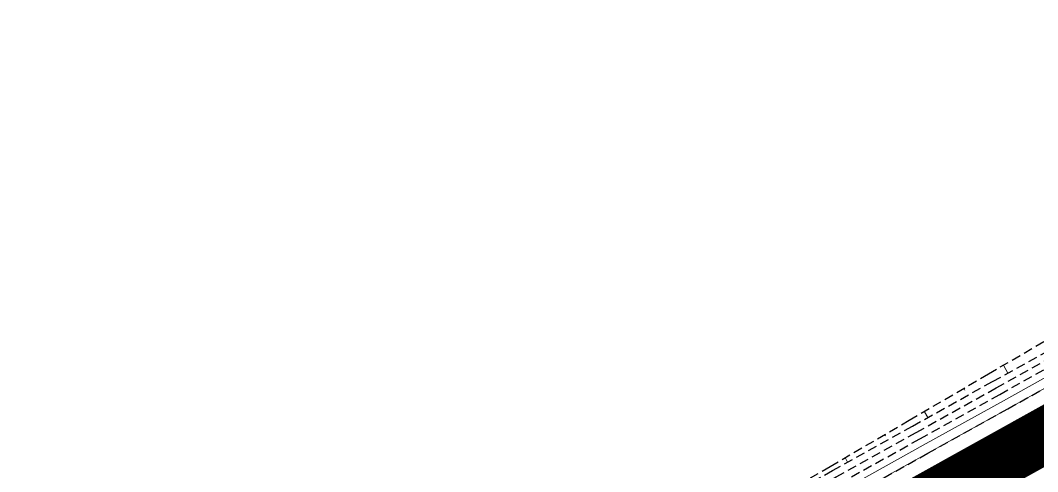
# Model space of a CAD drawing. Header units: metres. Extents: x 544752 to 548977, y 1840603 to 1844608.
# Drawn here: x 548463.3 to 548518.8, y 1842128.6 to 1842153.3 of the extents above; entities that cross this region are included whole.
import ezdxf

# ---------------------------------------------------------------- set-up
doc = ezdxf.new("R2010")
doc.units = ezdxf.units.M
doc.header["$MEASUREMENT"] = 0
doc.linetypes.add('ACAD_ISO02W100', pattern=[15, 12, -3])
doc.linetypes.add('Anordnung Grundriss$0$GESTRICHELT', pattern=[0.75, 0.5, -0.25])
doc.layers.add('C-ROAD', color=7, linetype='Continuous')
doc.layers.add('C-ROAD-CORR', color=5, linetype='Continuous', lineweight=0)
doc.layers.add('C-TOPO-FEAT', color=94, linetype='Continuous', lineweight=5)

msp = doc.modelspace()

# ---------------------------------------------------------------- linework, layer by layer
at = {"layer": 'C-ROAD', "color": 1, "linetype": 'ACAD_ISO02W100', "lineweight": 60, "ltscale": 0.1, "const_width": 3, "flags": 128}
msp.add_lwpolyline([(548483.034291883, 1842110.506499332), (548553.6126586357, 1842149.745267459)], dxfattribs=at)
at = {"layer": 'C-ROAD-CORR', "color": 160, "linetype": 'Continuous'}
for p, q in [((548516.9733925954, 1842134.453150732, 517.8293440640805), (548516.9366759871, 1842134.432737756, 517.8293440640805)), ((548516.972205182, 1842134.444479675, 517.8223424791547), (548516.9446677257, 1842134.429169944, 517.8223424791547)), ((548516.9710177685, 1842134.435808619, 517.8153408942289), (548516.9526594643, 1842134.425602131, 517.8153408942289)), ((548516.969830355, 1842134.427137562, 517.8083393093032), (548516.960651203, 1842134.422034318, 517.8083393093032)), ((548516.9686429416, 1842134.418466505, 517.8013377243774), (548517.1922013529, 1842134.016354301, 517.3412588311066)), ((548514.8087371254, 1842133.159736113, 517.5618511108579), (548514.8471237966, 1842133.090690404, 517.4828520827133)), ((548512.65253596, 1842131.928058843, 517.3442089778869), (548512.6238976145, 1842131.91213706, 517.3442089778869)), ((548512.6516097973, 1842131.921295563, 517.3387478577433), (548512.6301310381, 1842131.909354225, 517.3387478577433)), ((548512.6506836346, 1842131.914532282, 517.3332867375998), (548512.6363644617, 1842131.906571391, 517.3332867375998)), ((548512.6497574718, 1842131.907769002, 517.3278256174563), (548512.6425978855, 1842131.903788556, 517.3278256174563)), ((548512.648831309, 1842131.901005721, 517.3223644973127), (548512.823203163, 1842131.58736487, 516.9635105894308)), ((548510.4889254927, 1842130.642275329, 517.0828778837645), (548510.5178225203, 1842130.590298544, 517.0234083590436)), ((548508.3316793252, 1842129.402966954, 516.8590738916663), (548508.3111192422, 1842129.391536365, 516.8590738916663)), ((548508.331014413, 1842129.39811145, 516.8551532363051), (548508.3155943508, 1842129.389538508, 516.8551532363051)), ((548508.3303495009, 1842129.393255946, 516.8512325809439), (548508.3200694594, 1842129.387540651, 516.8512325809439)), ((548508.3296845887, 1842129.388400442, 516.8473119255827), (548508.324544568, 1842129.385542794, 516.8473119255827)), ((548508.3290196765, 1842129.383544937, 516.8433912702216), (548508.454204973, 1842129.158375438, 516.5857623477381))]:
    msp.add_line(p, q, dxfattribs=at)
at = {"layer": 'C-ROAD-CORR', "color": 5, "linetype": 'Anordnung Grundriss$0$GESTRICHELT', "lineweight": 30, "extrusion": (-0.3435925247874291, 0.6180163227319626, -0.7071067824219074), "const_width": 0.1, "elevation": 949636.8018501981}
msp.add_lwpolyline([(-1374522.621756847, 950368.7922211514), (-1374522.654803584, 950368.7481588351), (-1374522.687850322, 950368.792221152)], dxfattribs=at)
at = {"layer": 'C-ROAD-CORR', "color": 5, "linetype": 'Anordnung Grundriss$0$GESTRICHELT', "lineweight": 30, "extrusion": (-0.3435925241562952, 0.6180163259606104, -0.7071067799067227), "const_width": 0.1, "elevation": 949637.0752536196}
msp.add_lwpolyline([(-1374517.62708417, 950368.370603073), (-1374517.651961359, 950368.3374334874), (-1374517.676838548, 950368.3706030732)], dxfattribs=at)
at = {"layer": 'C-ROAD-CORR', "color": 1, "linetype": 'Anordnung Grundriss$0$GESTRICHELT', "lineweight": 30}
for points in [[(548481.1149347087, 1842113.958827248, 514.2679118626395), (548481.4061211367, 1842114.120715334, 514.2898490074448), (548485.7761564731, 1842116.550281378, 514.633300200479), (548489.2248898917, 1842118.467640155, 514.9231752637601), (548490.1461918093, 1842118.979847421, 515.0028320098367), (548494.5162271456, 1842121.409413465, 515.3806699242906), (548498.8862624819, 1842123.838979508, 515.7585078387444), (548503.2562978182, 1842126.268545552, 516.1363457531984), (548507.6263331545, 1842128.698111595, 516.5141836676523), (548511.9963684907, 1842131.127677639, 516.8920215821062), (548516.366403827, 1842133.557243682, 517.2698594965601), (548520.7364391633, 1842135.986809725, 517.6476974110141), (548525.1064744996, 1842138.416375769, 518.0255353254679), (548529.4765098359, 1842140.845941812, 518.4033732399218), (548533.8465451722, 1842143.275507856, 518.7812111543757), (548538.2165805085, 1842145.705073899, 519.1590490688296), (548542.5866158447, 1842148.134639943, 519.5368869832836), (548546.956651181, 1842150.564205986, 519.9147248977374), (548551.3266865173, 1842152.99377203, 520.2925628121914), (548551.693301461, 1842153.197595374, 520.3242607311113)], [(548485.7578445424, 1842116.583218858, 514.6709858000772), (548489.1895481272, 1842118.531209021, 514.995907932297), (548490.1073277997, 1842119.049751714, 515.0828133910981), (548494.4606559784, 1842121.509368749, 515.4950343130408), (548498.8139841573, 1842123.968985784, 515.9072552349973), (548503.1673123359, 1842126.428602819, 516.319476156947), (548507.5016518077, 1842128.922374645, 516.7707754716496), (548511.8187453607, 1842131.447166527, 517.2575665534197), (548516.1358389138, 1842133.971958409, 517.7443576351899), (548520.4529324672, 1842136.49675029, 518.2311487168679), (548524.7700260201, 1842139.021542172, 518.7179397987301), (548529.0871195735, 1842141.546334054, 519.2047308804082), (548533.425840409, 1842144.032225166, 519.6470134326422), (548537.8578178475, 1842146.35037659, 519.8973756970619), (548542.3309062918, 1842148.594582073, 520.0631323049666), (548546.8131056079, 1842150.822399925, 520.2101389150869), (548551.2825222244, 1842153.073209887, 520.3834520740633), (548551.657474552, 1842153.262036865, 520.3979918178246)]]:
    msp.add_polyline3d(points, dxfattribs=at)
at = {"layer": 'C-ROAD-CORR', "color": 92, "linetype": 'Anordnung Grundriss$0$GESTRICHELT', "lineweight": 30}
for points in [[(548481.3092999922, 1842113.609224421, 513.8679118626395), (548481.6004864202, 1842113.771112507, 513.8898490074448), (548485.9705217566, 1842116.200678551, 514.233300200479), (548489.4192551752, 1842118.118037328, 514.5231752637601), (548490.3405570928, 1842118.630244594, 514.6028320098367), (548494.710592429, 1842121.059810638, 514.9806699242906), (548499.0806277654, 1842123.489376681, 515.3585078387445), (548503.4506631016, 1842125.918942725, 515.7363457531984), (548507.820698438, 1842128.348508768, 516.1141836676524), (548512.1907337742, 1842130.778074812, 516.4920215821062), (548516.5607691105, 1842133.207640855, 516.8698594965601), (548520.9308044468, 1842135.637206899, 517.2476974110141), (548525.300839783, 1842138.066772942, 517.6255353254679), (548529.6708751194, 1842140.496338986, 518.0033732399219), (548534.0409104556, 1842142.925905029, 518.3812111543757), (548538.410945792, 1842145.355471072, 518.7590490688297), (548542.7809811282, 1842147.785037116, 519.1368869832836), (548547.1510164645, 1842150.21460316, 519.5147248977374), (548551.5210518008, 1842152.644169203, 519.8925628121914), (548551.8876667445, 1842152.847992548, 519.9242607311113)], [(548481.5036652756, 1842113.259621594, 513.8679118626395), (548481.7948517037, 1842113.421509681, 513.8898490074448), (548486.16488704, 1842115.851075724, 514.233300200479), (548489.6136204586, 1842117.768434501, 514.5231752637601), (548490.5349223763, 1842118.280641767, 514.6028320098367), (548494.9049577125, 1842120.710207811, 514.9806699242906), (548499.2749930489, 1842123.139773854, 515.3585078387445), (548503.6450283851, 1842125.569339898, 515.7363457531984), (548508.0150637215, 1842127.998905941, 516.1141836676524), (548512.3850990577, 1842130.428471985, 516.4920215821062), (548516.7551343939, 1842132.858038028, 516.8698594965601), (548521.1251697303, 1842135.287604072, 517.2476974110141), (548525.4952050665, 1842137.717170115, 517.6255353254679), (548529.8652404029, 1842140.146736159, 518.0033732399219), (548534.2352757391, 1842142.576302202, 518.3812111543757), (548538.6053110755, 1842145.005868246, 518.7590490688297), (548542.9753464117, 1842147.435434289, 519.1368869832836), (548547.3453817479, 1842149.865000333, 519.5147248977374), (548551.7154170843, 1842152.294566376, 519.8925628121914), (548552.082032028, 1842152.498389721, 519.9242607311113)]]:
    msp.add_polyline3d(points, dxfattribs=at)
at = {"layer": 'C-ROAD-CORR', "color": 11, "linetype": 'Anordnung Grundriss$0$GESTRICHELT', "lineweight": 30}
msp.add_polyline3d([(548462.621089283, 1842095.804641884, 512.5049477164613), (548465.8565842169, 1842099.619055972, 512.8049265193124), (548467.5215879778, 1842101.609535239, 512.9592085793995), (548469.2405111755, 1842103.536429125, 513.1188990352505), (548473.1397879771, 1842107.204442709, 513.4834103030283), (548474.0775564506, 1842107.967308835, 513.5714584839387), (548477.4258883628, 1842110.382390353, 513.8868310628565), (548481.0861370768, 1842114.010625251, 514.2284018825219), (548481.3817687324, 1842114.164517752, 514.2564378223303), (548485.7578445424, 1842116.583218858, 514.6709858000772), (548489.1895481272, 1842118.531209021, 514.995907932297), (548490.1073277997, 1842119.049751714, 515.0828133910981), (548494.4606559784, 1842121.509368749, 515.4950343130408), (548498.8139841573, 1842123.968985784, 515.9072552349973), (548503.1673123359, 1842126.428602819, 516.319476156947), (548507.5016518077, 1842128.922374645, 516.7707754716496), (548511.8187453607, 1842131.447166527, 517.2575665534197), (548516.1358389138, 1842133.971958409, 517.7443576351899), (548520.4529324672, 1842136.49675029, 518.2311487168679)], dxfattribs=at)
at = {"layer": 'C-ROAD-CORR', "color": 5, "linetype": 'Anordnung Grundriss$0$GESTRICHELT', "lineweight": 30}
msp.add_polyline3d([(548460.4277222556, 1842091.153509824, 512.8092828446675), (548463.5580720413, 1842095.052344294, 512.9926937532937), (548466.6884218268, 1842098.951178763, 513.2027780426546), (548468.3127720183, 1842100.974298526, 513.3223030749263), (548469.9484945149, 1842102.901547219, 513.4395357127502), (548473.6707361666, 1842106.606922862, 513.7029667635804), (548474.5690529037, 1842107.38478997, 513.7662358084486), (548477.7880595279, 1842109.867680428, 513.9930711951453), (548481.9409871635, 1842112.473015233, 514.2879118626395), (548482.2321735915, 1842112.63490332, 514.3098490074448), (548486.6022089279, 1842115.064469363, 514.653300200479), (548490.0509423465, 1842116.98182814, 514.94317526376), (548490.9722442641, 1842117.494035407, 515.0228320098366), (548495.3422796003, 1842119.92360145, 515.4006699242906), (548499.7123149367, 1842122.353167494, 515.7785078387444), (548504.0823502729, 1842124.782733537, 516.1563457531984), (548508.4523856093, 1842127.212299581, 516.5341836676523), (548512.8224209455, 1842129.641865624, 516.9120215821061), (548517.1924562817, 1842132.071431668, 517.2898594965601), (548521.5624916181, 1842134.500997711, 517.667697411014)], dxfattribs=at)
at = {"layer": 'C-ROAD-CORR', "color": 160, "linetype": 'Anordnung Grundriss$0$GESTRICHELT', "lineweight": 30}
msp.add_polyline3d([(548460.4277222556, 1842091.153509824, 512.6592828446675), (548463.5580720413, 1842095.052344294, 512.8426937532937), (548466.6884218268, 1842098.951178763, 513.0527780426546), (548468.3127720183, 1842100.974298526, 513.1723030749263), (548469.9484945149, 1842102.901547219, 513.2895357127502), (548473.6707361666, 1842106.606922862, 513.5529667635805), (548474.5690529037, 1842107.38478997, 513.6162358084487), (548477.7880595279, 1842109.867680428, 513.8430711951453), (548481.9409871635, 1842112.473015233, 514.1379118626395), (548482.2321735915, 1842112.63490332, 514.1598490074448), (548486.6022089279, 1842115.064469363, 514.503300200479), (548490.0509423465, 1842116.98182814, 514.7931752637601), (548490.9722442641, 1842117.494035407, 514.8728320098367), (548495.3422796003, 1842119.92360145, 515.2506699242906), (548499.7123149367, 1842122.353167494, 515.6285078387444), (548504.0823502729, 1842124.782733537, 516.0063457531984), (548508.4523856093, 1842127.212299581, 516.3841836676523), (548512.8224209455, 1842129.641865624, 516.7620215821062), (548517.1924562817, 1842132.071431668, 517.1398594965601), (548521.5624916181, 1842134.500997711, 517.5176974110141)], dxfattribs=at)
at = {"layer": 'C-ROAD-CORR', "color": 150, "linetype": 'Anordnung Grundriss$0$GESTRICHELT', "lineweight": 30}
msp.add_polyline3d([(548462.1821977668, 1842089.744852421, 512.8767828446674), (548465.3125475525, 1842093.64368689, 513.0601937532937), (548468.4428973381, 1842097.54252136, 513.2702780426546), (548470.0672475295, 1842099.565641123, 513.3898030749262), (548471.6236131972, 1842101.399389638, 513.5070357127502), (548475.1652708595, 1842104.924999543, 513.7704667635804), (548476.0200058962, 1842105.665128546, 513.8337358084486), (548479.082842902, 1842108.02756195, 514.0605711951453), (548483.034291883, 1842110.506499332, 514.3554118626395), (548483.325478311, 1842110.668387419, 514.3773490074448), (548487.6955136474, 1842113.097953462, 514.720800200479), (548491.144247066, 1842115.015312239, 515.01067526376), (548492.0655489836, 1842115.527519505, 515.0903320098366), (548496.4355843199, 1842117.957085549, 515.4681699242906), (548500.8056196562, 1842120.386651592, 515.8460078387444), (548505.1756549925, 1842122.816217636, 516.2238457531984), (548509.5456903288, 1842125.245783679, 516.6016836676523), (548513.915725665, 1842127.675349723, 516.9795215821061), (548518.2857610013, 1842130.104915766, 517.3573594965601), (548522.6557963376, 1842132.53448181, 517.735197411014)], dxfattribs=at)
msp.add_polyline3d([(548462.1821977668, 1842089.744852421, 512.8767828446674), (548465.3125475525, 1842093.64368689, 513.0601937532937), (548468.4428973381, 1842097.54252136, 513.2702780426546), (548470.0672475295, 1842099.565641123, 513.3898030749262), (548471.6236131972, 1842101.399389638, 513.5070357127502), (548475.1652708595, 1842104.924999543, 513.7704667635804), (548476.0200058962, 1842105.665128546, 513.8337358084486), (548479.082842902, 1842108.02756195, 514.0605711951453), (548483.034291883, 1842110.506499332, 514.3554118626395), (548483.325478311, 1842110.668387419, 514.3773490074448), (548487.6955136474, 1842113.097953462, 514.720800200479), (548491.144247066, 1842115.015312239, 515.01067526376), (548492.0655489836, 1842115.527519505, 515.0903320098366), (548496.4355843199, 1842117.957085549, 515.4681699242906), (548500.8056196562, 1842120.386651592, 515.8460078387444), (548505.1756549925, 1842122.816217636, 516.2238457531984), (548509.5456903288, 1842125.245783679, 516.6016836676523), (548513.915725665, 1842127.675349723, 516.9795215821061), (548518.2857610013, 1842130.104915766, 517.3573594965601), (548522.6557963376, 1842132.53448181, 517.735197411014)], dxfattribs=at)
at = {"layer": 'C-TOPO-FEAT', "color": 94, "linetype": 'Continuous', "lineweight": 0, "ltscale": 2}
for points in [[(548463.1681885944, 1842095.365379272, 512.9726937532937), (548466.29853838, 1842099.264213742, 513.1827780426546), (548467.9228885714, 1842101.287333505, 513.3023030749263), (548469.5762459189, 1842103.235360015, 513.4195357127502), (548473.338617346, 1842106.9806836, 513.6829667635805), (548474.2466189053, 1842107.766936953, 513.7462358084487), (548477.5003298891, 1842110.276595645, 513.9730711951453), (548481.6980305591, 1842112.910018767, 514.2679118626395), (548481.9892169872, 1842113.071906853, 514.2898490074448), (548486.3592523235, 1842115.501472897, 514.633300200479), (548489.8079857421, 1842117.418831674, 514.9231752637601), (548490.7292876597, 1842117.93103894, 515.0028320098367), (548495.099322996, 1842120.360604984, 515.3806699242906), (548499.4693583323, 1842122.790171027, 515.7585078387444), (548503.8393936686, 1842125.219737071, 516.1363457531984), (548508.2094290049, 1842127.649303114, 516.5141836676523), (548512.5794643412, 1842130.078869158, 516.8920215821062), (548516.9494996774, 1842132.508435201, 517.2698594965601), (548521.3195350138, 1842134.938001245, 517.6476974110141)], [(548460.4277222556, 1842091.153509824, 512.3592828446674), (548463.5580720413, 1842095.052344294, 512.5426937532936), (548466.6884218268, 1842098.951178763, 512.7527780426545), (548468.3127720183, 1842100.974298526, 512.8723030749262), (548469.9484945149, 1842102.901547219, 512.9895357127501), (548473.6707361666, 1842106.606922862, 513.2529667635804), (548474.5690529037, 1842107.38478997, 513.3162358084486), (548477.7880595279, 1842109.867680428, 513.5430711951452), (548481.9409871635, 1842112.473015233, 513.8379118626394), (548482.2321735915, 1842112.63490332, 513.8598490074447), (548486.6022089279, 1842115.064469363, 514.2033002004789), (548490.0509423465, 1842116.98182814, 514.49317526376), (548490.9722442641, 1842117.494035407, 514.5728320098366), (548495.3422796003, 1842119.92360145, 514.9506699242905), (548499.7123149367, 1842122.353167494, 515.3285078387444), (548504.0823502729, 1842124.782733537, 515.7063457531983), (548508.4523856093, 1842127.212299581, 516.0841836676523), (548512.8224209455, 1842129.641865624, 516.4620215821061), (548517.1924562817, 1842132.071431668, 516.83985949656), (548521.5624916181, 1842134.500997711, 517.217697411014)], [(548462.1821977668, 1842089.744852421, 512.7267828446675), (548465.3125475525, 1842093.64368689, 512.9101937532937), (548468.4428973381, 1842097.54252136, 513.1202780426546), (548470.0672475295, 1842099.565641123, 513.2398030749263), (548471.6236131972, 1842101.399389638, 513.3570357127502), (548475.1652708595, 1842104.924999543, 513.6204667635805), (548476.0200058962, 1842105.665128546, 513.6837358084487), (548479.082842902, 1842108.02756195, 513.9105711951453), (548483.034291883, 1842110.506499332, 514.2054118626395), (548483.325478311, 1842110.668387419, 514.2273490074448), (548487.6955136474, 1842113.097953462, 514.570800200479), (548491.144247066, 1842115.015312239, 514.8606752637601), (548492.0655489836, 1842115.527519505, 514.9403320098367), (548496.4355843199, 1842117.957085549, 515.3181699242906), (548500.8056196562, 1842120.386651592, 515.6960078387444), (548505.1756549925, 1842122.816217636, 516.0738457531984), (548509.5456903288, 1842125.245783679, 516.4516836676523), (548513.915725665, 1842127.675349723, 516.8295215821062), (548518.2857610013, 1842130.104915766, 517.2073594965601), (548522.6557963376, 1842132.53448181, 517.5851974110141)], [(548462.1821977668, 1842089.744852421, 512.7267828446675), (548465.3125475525, 1842093.64368689, 512.9101937532937), (548468.4428973381, 1842097.54252136, 513.1202780426546), (548470.0672475295, 1842099.565641123, 513.2398030749263), (548471.6236131972, 1842101.399389638, 513.3570357127502), (548475.1652708595, 1842104.924999543, 513.6204667635805), (548476.0200058962, 1842105.665128546, 513.6837358084487), (548479.082842902, 1842108.02756195, 513.9105711951453), (548483.034291883, 1842110.506499332, 514.2054118626395), (548483.325478311, 1842110.668387419, 514.2273490074448), (548487.6955136474, 1842113.097953462, 514.570800200479), (548491.144247066, 1842115.015312239, 514.8606752637601), (548492.0655489836, 1842115.527519505, 514.9403320098367), (548496.4355843199, 1842117.957085549, 515.3181699242906), (548500.8056196562, 1842120.386651592, 515.6960078387444), (548505.1756549925, 1842122.816217636, 516.0738457531984), (548509.5456903288, 1842125.245783679, 516.4516836676523), (548513.915725665, 1842127.675349723, 516.8295215821062), (548518.2857610013, 1842130.104915766, 517.2073594965601), (548522.6557963376, 1842132.53448181, 517.5851974110141)], [(548462.1821977668, 1842089.744852421, 512.4267828446674), (548465.3125475525, 1842093.64368689, 512.6101937532936), (548468.4428973381, 1842097.54252136, 512.8202780426545), (548470.0672475295, 1842099.565641123, 512.9398030749262), (548471.6236131972, 1842101.399389638, 513.0570357127501), (548475.1652708595, 1842104.924999543, 513.3204667635804), (548476.0200058962, 1842105.665128546, 513.3837358084486), (548479.082842902, 1842108.02756195, 513.6105711951452), (548483.034291883, 1842110.506499332, 513.9054118626394), (548483.325478311, 1842110.668387419, 513.9273490074447), (548487.6955136474, 1842113.097953462, 514.2708002004789), (548491.144247066, 1842115.015312239, 514.56067526376), (548492.0655489836, 1842115.527519505, 514.6403320098366), (548496.4355843199, 1842117.957085549, 515.0181699242905), (548500.8056196562, 1842120.386651592, 515.3960078387444), (548505.1756549925, 1842122.816217636, 515.7738457531983), (548509.5456903288, 1842125.245783679, 516.1516836676523), (548513.915725665, 1842127.675349723, 516.5295215821061), (548518.2857610013, 1842130.104915766, 516.90735949656), (548522.6557963376, 1842132.53448181, 517.285197411014)], [(548462.1821977668, 1842089.744852421, 512.4267828446674), (548465.3125475525, 1842093.64368689, 512.6101937532936), (548468.4428973381, 1842097.54252136, 512.8202780426545), (548470.0672475295, 1842099.565641123, 512.9398030749262), (548471.6236131972, 1842101.399389638, 513.0570357127501), (548475.1652708595, 1842104.924999543, 513.3204667635804), (548476.0200058962, 1842105.665128546, 513.3837358084486), (548479.082842902, 1842108.02756195, 513.6105711951452), (548483.034291883, 1842110.506499332, 513.9054118626394), (548483.325478311, 1842110.668387419, 513.9273490074447), (548487.6955136474, 1842113.097953462, 514.2708002004789), (548491.144247066, 1842115.015312239, 514.56067526376), (548492.0655489836, 1842115.527519505, 514.6403320098366), (548496.4355843199, 1842117.957085549, 515.0181699242905), (548500.8056196562, 1842120.386651592, 515.3960078387444), (548505.1756549925, 1842122.816217636, 515.7738457531983), (548509.5456903288, 1842125.245783679, 516.1516836676523), (548513.915725665, 1842127.675349723, 516.5295215821061), (548518.2857610013, 1842130.104915766, 516.90735949656), (548522.6557963376, 1842132.53448181, 517.285197411014)]]:
    msp.add_polyline3d(points, dxfattribs=at)

doc.saveas('drawing.dxf')
